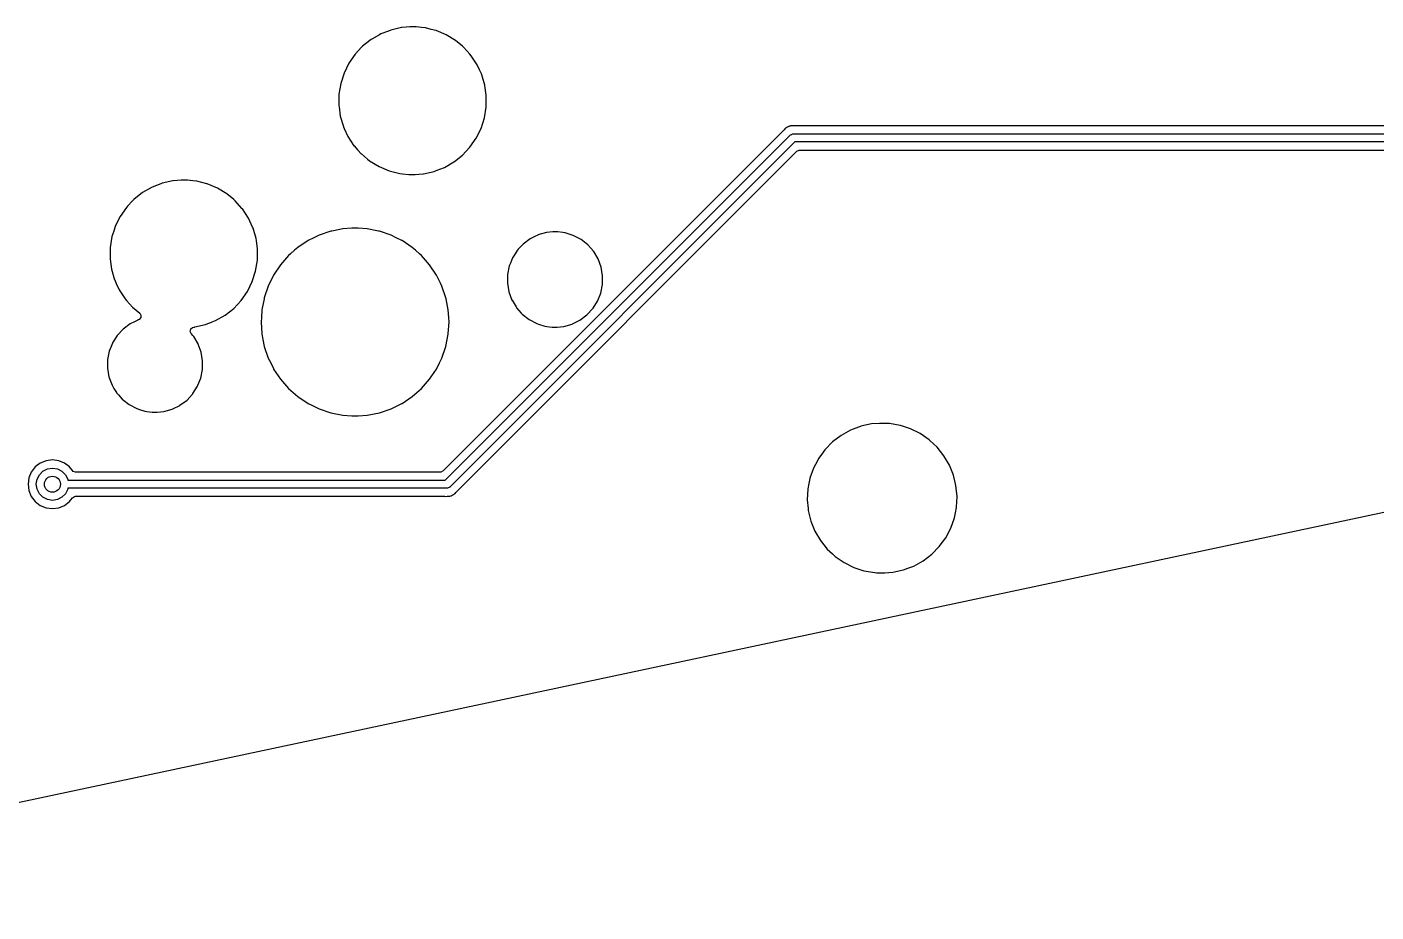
# Model space of a CAD drawing. Extents: x 0.6 to 14.8, y -5.2 to -0.6.
# Drawn here: x 9.2 to 10.52, y -5.208 to -4.342 of the extents above; entities that cross this region are included whole.
import ezdxf

# ---------------------------------------------------------------- set-up
doc = ezdxf.new("R2010")
doc.units = 0
doc.header["$MEASUREMENT"] = 0
doc.layers.add('BLACK', color=7, linetype='CONTINUOUS')

msp = doc.modelspace()

# ---------------------------------------------------------------- linework, layer by layer
at = {"layer": 'BLACK', "linetype": 'CONTINUOUS'}
for p, q in [((9.53671, -4.35452), (9.53546, -4.35551)), ((9.53682, -4.35443), (9.53671, -4.35452)), ((9.53671, -4.35452), (9.53671, -4.35452)), ((9.53745, -4.35407), (9.53682, -4.35443)), ((9.54476, -4.3499), (9.53745, -4.35407)), ((9.54612, -4.34912), (9.54476, -4.3499)), ((9.55355, -4.34623), (9.54612, -4.34912)), ((9.55597, -4.34529), (9.55355, -4.34623)), ((9.55611, -4.34524), (9.55597, -4.34529)), ((9.55597, -4.34529), (9.55597, -4.34529)), ((9.56655, -4.34287), (9.55611, -4.34524)), ((9.5667, -4.34286), (9.56655, -4.34287)), ((9.57095, -4.34255), (9.5667, -4.34286)), ((9.5667, -4.34286), (9.5667, -4.34286)), ((9.57452, -4.34228), (9.57095, -4.34255)), ((9.58089, -4.34228), (9.57452, -4.34228)), ((9.58604, -4.3428), (9.58089, -4.34228)), ((9.58964, -4.34316), (9.58604, -4.3428)), ((9.58978, -4.34318), (9.58964, -4.34316)), ((9.58964, -4.34316), (9.58964, -4.34316)), ((9.58993, -4.34321), (9.58978, -4.34318)), ((9.5956, -4.34465), (9.58993, -4.34321)), ((9.58993, -4.34321), (9.58993, -4.34321)), ((9.59993, -4.34575), (9.5956, -4.34465)), ((9.60017, -4.34581), (9.59993, -4.34575)), ((9.61005, -4.34996), (9.60017, -4.34581)), ((9.6192, -4.35551), (9.61005, -4.34996)), ((9.52709, -4.36247), (9.52136, -4.36856)), ((9.52841, -4.36107), (9.52709, -4.36247)), ((9.53546, -4.35551), (9.52841, -4.36107)), ((9.61931, -4.35561), (9.6192, -4.35551)), ((9.62601, -4.36117), (9.61931, -4.35561)), ((9.62744, -4.36236), (9.62601, -4.36117)), ((9.62753, -4.36247), (9.62744, -4.36236)), ((9.63335, -4.36899), (9.62753, -4.36247)), ((9.62753, -4.36247), (9.62753, -4.36247)), ((9.51497, -4.37767), (9.51023, -4.38728)), ((9.52107, -4.36887), (9.51497, -4.37767)), ((9.52136, -4.36856), (9.52107, -4.36887)), ((9.63457, -4.37035), (9.63335, -4.36899)), ((9.64044, -4.37931), (9.63457, -4.37035)), ((9.64262, -4.38403), (9.64044, -4.37931)), ((9.51023, -4.38728), (9.50696, -4.39748)), ((9.64452, -4.38815), (9.64262, -4.38403)), ((9.64493, -4.38904), (9.64452, -4.38815)), ((9.64793, -4.39932), (9.64493, -4.38904)), ((9.50696, -4.39748), (9.50524, -4.40805)), ((9.64794, -4.39947), (9.64793, -4.39932)), ((9.64925, -4.40909), (9.64794, -4.39947)), ((9.50524, -4.40805), (9.5051, -4.41876)), ((9.5051, -4.41876), (9.50512, -4.4189)), ((9.50512, -4.4189), (9.50534, -4.4205)), ((9.50512, -4.4189), (9.50512, -4.4189)), ((9.50534, -4.4205), (9.50655, -4.42937)), ((9.64923, -4.42065), (9.64937, -4.40994)), ((9.64937, -4.40994), (9.64925, -4.40909)), ((9.50655, -4.42937), (9.50954, -4.43966)), ((9.64424, -4.44142), (9.64751, -4.43122)), ((9.64751, -4.43122), (9.64923, -4.42065)), ((9.50954, -4.43966), (9.5096, -4.43979)), ((9.5096, -4.43979), (9.5096, -4.43979)), ((9.5096, -4.43979), (9.51048, -4.44168)), ((9.51048, -4.44168), (9.51403, -4.44939)), ((9.94025, -4.44318), (9.60704, -4.7764)), ((9.6395, -4.45103), (9.64424, -4.44142)), ((9.9406, -4.44279), (9.94025, -4.44318)), ((9.94129, -4.44187), (9.9406, -4.44279)), ((9.94161, -4.44168), (9.94129, -4.44187)), ((9.94232, -4.44112), (9.94161, -4.44168)), ((9.94249, -4.44094), (9.94232, -4.44112)), ((9.94268, -4.44079), (9.94249, -4.44094)), ((9.94294, -4.44068), (9.94268, -4.44079)), ((9.94365, -4.44037), (9.94294, -4.44068)), ((9.94294, -4.44068), (9.94294, -4.44068)), ((9.94415, -4.44011), (9.94365, -4.44037)), ((9.94474, -4.43975), (9.94415, -4.44011)), ((9.94505, -4.43956), (9.94474, -4.43975)), ((9.94474, -4.43975), (9.94474, -4.43975)), ((9.94549, -4.43948), (9.94505, -4.43956)), ((9.94632, -4.43923), (9.94549, -4.43948)), ((9.9464, -4.43919), (9.94632, -4.43923)), ((9.94673, -4.43905), (9.9464, -4.43919)), ((9.9464, -4.43919), (9.9464, -4.43919)), ((9.94709, -4.43903), (9.94673, -4.43905)), ((9.94727, -4.43903), (9.94709, -4.43903)), ((9.9479, -4.439), (9.94727, -4.43903)), ((9.9481, -4.43899), (9.9479, -4.439)), ((9.94794, -4.44732), (9.94876, -4.4469)), ((9.94828, -4.43896), (9.9481, -4.43899)), ((9.94904, -4.43896), (9.94828, -4.43896)), ((9.94876, -4.4469), (9.94908, -4.44695)), ((9.94919, -4.43895), (9.94904, -4.43896)), ((9.94908, -4.44695), (9.94938, -4.44685)), ((9.95114, -4.43888), (9.94919, -4.43895)), ((9.94938, -4.44685), (10.7689, -4.44685)), ((9.95132, -4.43894), (9.95114, -4.43888)), ((9.95149, -4.43896), (9.95132, -4.43894)), ((10.0011, -4.43896), (9.95149, -4.43896)), ((10.7614, -4.43896), (10.0011, -4.43896)), ((9.51403, -4.44939), (9.5199, -4.45834)), ((9.5199, -4.45834), (9.52, -4.45845)), ((9.52, -4.45845), (9.52, -4.45845)), ((9.52, -4.45845), (9.52375, -4.46266)), ((9.60917, -4.78543), (9.94659, -4.448)), ((9.95101, -4.45472), (9.61358, -4.79215)), ((9.62934, -4.46414), (9.6333, -4.45993)), ((9.6333, -4.45993), (9.6334, -4.45983)), ((9.6333, -4.45993), (9.6333, -4.45993)), ((9.6334, -4.45983), (9.6395, -4.45103)), ((9.94659, -4.448), (9.94688, -4.44786)), ((9.94688, -4.44786), (9.94706, -4.4476)), ((9.94706, -4.4476), (9.94794, -4.44732)), ((10.7689, -4.45472), (9.95101, -4.45472)), ((9.52375, -4.46266), (9.52703, -4.46633)), ((9.52703, -4.46633), (9.52714, -4.46643)), ((9.52714, -4.46643), (9.52714, -4.46643)), ((9.52714, -4.46643), (9.53329, -4.47154)), ((9.53329, -4.47154), (9.53527, -4.47318)), ((9.53527, -4.47318), (9.54443, -4.47874)), ((9.61821, -4.47382), (9.62595, -4.46772)), ((9.61992, -4.79697), (9.95314, -4.46376)), ((9.62595, -4.46772), (9.62606, -4.46763)), ((9.62606, -4.46763), (9.62934, -4.46414)), ((9.95314, -4.46376), (9.95528, -4.46267)), ((9.95528, -4.46267), (9.95589, -4.46262)), ((9.95589, -4.46262), (10.3203, -4.46262)), ((10.3203, -4.46262), (10.7614, -4.46262)), ((9.54443, -4.47874), (9.5543, -4.48288)), ((9.5543, -4.48288), (9.56469, -4.48552)), ((9.56469, -4.48552), (9.56483, -4.48553)), ((9.56483, -4.48553), (9.56483, -4.48553)), ((9.56483, -4.48553), (9.56739, -4.48579)), ((9.56739, -4.48579), (9.57358, -4.48642)), ((9.57358, -4.48642), (9.57995, -4.48642)), ((9.57995, -4.48642), (9.58353, -4.48615)), ((9.58353, -4.48615), (9.58777, -4.48583)), ((9.58777, -4.48583), (9.58792, -4.48582)), ((9.58777, -4.48583), (9.58777, -4.48583)), ((9.58792, -4.48582), (9.59836, -4.48346)), ((9.59836, -4.48346), (9.59976, -4.48292)), ((9.59976, -4.48292), (9.60124, -4.48234)), ((9.60124, -4.48234), (9.60835, -4.47958)), ((9.60835, -4.47958), (9.61765, -4.47426)), ((9.61765, -4.47426), (9.61821, -4.47382)), ((9.32238, -4.49891), (9.31308, -4.50423)), ((9.33088, -4.49561), (9.32238, -4.49891)), ((9.33223, -4.49508), (9.33088, -4.49561)), ((9.33236, -4.49503), (9.33223, -4.49508)), ((9.33223, -4.49508), (9.33223, -4.49508)), ((9.34281, -4.49267), (9.33236, -4.49503)), ((9.34295, -4.49266), (9.34281, -4.49267)), ((9.3472, -4.49234), (9.34295, -4.49266)), ((9.34295, -4.49266), (9.34295, -4.49266)), ((9.35077, -4.49207), (9.3472, -4.49234)), ((9.35714, -4.49207), (9.35077, -4.49207)), ((9.36229, -4.49259), (9.35714, -4.49207)), ((9.3659, -4.49296), (9.36229, -4.49259)), ((9.36604, -4.49297), (9.3659, -4.49296)), ((9.3659, -4.49296), (9.3659, -4.49296)), ((9.36618, -4.49301), (9.36604, -4.49297)), ((9.37617, -4.49554), (9.36618, -4.49301)), ((9.36618, -4.49301), (9.36618, -4.49301)), ((9.37642, -4.49561), (9.37617, -4.49554)), ((9.3863, -4.49975), (9.37642, -4.49561)), ((9.30334, -4.51226), (9.2985, -4.51741)), ((9.30467, -4.51086), (9.30334, -4.51226)), ((9.31308, -4.50423), (9.30467, -4.51086)), ((9.39546, -4.50531), (9.3863, -4.49975)), ((9.39557, -4.5054), (9.39546, -4.50531)), ((9.40226, -4.51096), (9.39557, -4.5054)), ((9.40369, -4.51216), (9.40226, -4.51096)), ((9.40379, -4.51226), (9.40369, -4.51216)), ((9.41036, -4.51963), (9.40379, -4.51226)), ((9.40379, -4.51226), (9.40379, -4.51226)), ((9.29733, -4.51866), (9.29122, -4.52746)), ((9.2985, -4.51741), (9.29733, -4.51866)), ((9.41082, -4.52015), (9.41036, -4.51963)), ((9.4167, -4.5291), (9.41082, -4.52015)), ((9.28644, -4.53721), (9.28492, -4.54195)), ((9.28648, -4.53707), (9.28644, -4.53721)), ((9.29122, -4.52746), (9.28648, -4.53707)), ((9.41676, -4.52924), (9.4167, -4.5291)), ((9.42082, -4.53804), (9.41676, -4.52924)), ((9.42118, -4.53883), (9.42082, -4.53804)), ((9.42418, -4.54912), (9.42118, -4.53883)), ((9.51794, -4.53902), (9.50913, -4.5396)), ((9.518, -4.53902), (9.51794, -4.53902)), ((9.51794, -4.53902), (9.51794, -4.53902)), ((9.52401, -4.53902), (9.518, -4.53902)), ((9.52407, -4.53902), (9.52401, -4.53902)), ((9.53288, -4.5396), (9.52407, -4.53902)), ((9.52407, -4.53902), (9.52407, -4.53902)), ((9.28322, -4.54727), (9.2815, -4.55784)), ((9.28492, -4.54195), (9.28322, -4.54727)), ((9.42446, -4.55114), (9.42418, -4.54912)), ((9.42554, -4.55911), (9.42446, -4.55114)), ((9.47503, -4.55114), (9.46503, -4.55782)), ((9.47514, -4.55108), (9.47503, -4.55114)), ((9.48078, -4.5483), (9.47514, -4.55108)), ((9.47514, -4.55108), (9.47514, -4.55108)), ((9.48582, -4.54582), (9.48078, -4.5483)), ((9.49721, -4.54195), (9.48582, -4.54582)), ((9.49815, -4.54177), (9.49721, -4.54195)), ((9.49976, -4.54144), (9.49815, -4.54177)), ((9.509, -4.53961), (9.49976, -4.54144)), ((9.50913, -4.5396), (9.509, -4.53961)), ((9.50913, -4.5396), (9.50913, -4.5396)), ((9.533, -4.53961), (9.53288, -4.5396)), ((9.53288, -4.5396), (9.53288, -4.5396)), ((9.54224, -4.54144), (9.533, -4.53961)), ((9.54386, -4.54177), (9.54224, -4.54144)), ((9.5448, -4.54195), (9.54386, -4.54177)), ((9.55619, -4.54582), (9.5448, -4.54195)), ((9.56122, -4.5483), (9.55619, -4.54582)), ((9.56686, -4.55108), (9.56122, -4.5483)), ((9.56698, -4.55114), (9.56686, -4.55108)), ((9.56686, -4.55108), (9.56686, -4.55108)), ((9.57698, -4.55782), (9.56698, -4.55114)), ((9.69224, -4.54939), (9.6854, -4.5545)), ((9.69682, -4.54713), (9.69224, -4.54939)), ((9.69975, -4.54569), (9.69682, -4.54713)), ((9.69991, -4.54561), (9.69975, -4.54569)), ((9.69975, -4.54569), (9.69975, -4.54569)), ((9.70813, -4.54329), (9.69991, -4.54561)), ((9.71447, -4.54271), (9.70813, -4.54329)), ((9.7194, -4.54271), (9.71447, -4.54271)), ((9.72418, -4.54328), (9.7194, -4.54271)), ((9.72616, -4.54351), (9.72418, -4.54328)), ((9.72634, -4.54353), (9.72616, -4.54351)), ((9.72616, -4.54351), (9.72616, -4.54351)), ((9.72651, -4.54358), (9.72634, -4.54353)), ((9.73126, -4.54506), (9.72651, -4.54358)), ((9.72651, -4.54358), (9.72651, -4.54358)), ((9.73449, -4.54606), (9.73126, -4.54506)), ((9.74205, -4.55004), (9.73449, -4.54606)), ((9.74876, -4.55533), (9.74205, -4.55004)), ((11.7166, -4.56412), (8.68908, -5.20765)), ((9.2815, -4.55784), (9.28136, -4.56855)), ((9.42548, -4.57044), (9.42562, -4.55973)), ((9.42562, -4.55973), (9.42554, -4.55911)), ((9.45786, -4.56411), (9.45599, -4.56575)), ((9.46181, -4.56064), (9.45786, -4.56411)), ((9.46503, -4.55782), (9.46181, -4.56064)), ((9.58019, -4.56064), (9.57698, -4.55782)), ((9.58415, -4.56411), (9.58019, -4.56064)), ((9.58602, -4.56575), (9.58415, -4.56411)), ((9.67749, -4.56412), (9.67504, -4.568)), ((9.67951, -4.56092), (9.67749, -4.56412)), ((9.6796, -4.56077), (9.67951, -4.56092)), ((9.67951, -4.56092), (9.67951, -4.56092)), ((9.6807, -4.55959), (9.6796, -4.56077)), ((9.68528, -4.55463), (9.6807, -4.55959)), ((9.6854, -4.5545), (9.68528, -4.55463)), ((9.74888, -4.55546), (9.74876, -4.55533)), ((9.75411, -4.56143), (9.74888, -4.55546)), ((9.75439, -4.56175), (9.75411, -4.56143)), ((9.75449, -4.56191), (9.75439, -4.56175)), ((9.75867, -4.56894), (9.75449, -4.56191)), ((9.75449, -4.56191), (9.75449, -4.56191)), ((9.28136, -4.56855), (9.28138, -4.5687)), ((9.28138, -4.5687), (9.28138, -4.5687)), ((9.28138, -4.5687), (9.28145, -4.56926)), ((9.28145, -4.56926), (9.2828, -4.57917)), ((9.42376, -4.58101), (9.42548, -4.57044)), ((9.44806, -4.57479), (9.44137, -4.58479)), ((9.45599, -4.56575), (9.44806, -4.57479)), ((9.59395, -4.57479), (9.58602, -4.56575)), ((9.60063, -4.58479), (9.59395, -4.57479)), ((9.67188, -4.57593), (9.67021, -4.58431)), ((9.67295, -4.57324), (9.67188, -4.57593)), ((9.67498, -4.56816), (9.67295, -4.57324)), ((9.67504, -4.568), (9.67498, -4.56816)), ((9.67498, -4.56816), (9.67498, -4.56816)), ((9.75876, -4.56909), (9.75867, -4.56894)), ((9.75867, -4.56894), (9.75867, -4.56894)), ((9.76172, -4.57711), (9.75876, -4.56909)), ((9.76316, -4.58552), (9.76172, -4.57711)), ((9.2828, -4.57917), (9.2858, -4.58945)), ((9.2858, -4.58945), (9.28586, -4.58958)), ((9.28586, -4.58958), (9.28586, -4.58958)), ((9.28586, -4.58958), (9.28745, -4.59303)), ((9.41576, -4.60082), (9.4205, -4.59121)), ((9.4205, -4.59121), (9.42376, -4.58101)), ((9.44093, -4.5857), (9.43605, -4.59558)), ((9.44132, -4.58491), (9.44093, -4.5857)), ((9.44137, -4.58479), (9.44132, -4.58491)), ((9.44132, -4.58491), (9.44132, -4.58491)), ((9.60069, -4.58491), (9.60063, -4.58479)), ((9.60108, -4.5857), (9.60069, -4.58491)), ((9.60069, -4.58491), (9.60069, -4.58491)), ((9.60461, -4.59285), (9.60108, -4.5857)), ((9.67012, -4.59134), (9.6701, -4.59285)), ((9.67019, -4.5857), (9.67012, -4.59134)), ((9.67021, -4.58431), (9.67019, -4.5857)), ((9.76305, -4.59407), (9.76316, -4.58552)), ((9.28745, -4.59303), (9.29028, -4.59918)), ((9.29028, -4.59918), (9.29615, -4.60814)), ((9.40965, -4.60962), (9.41576, -4.60082)), ((9.43605, -4.59558), (9.43219, -4.60697)), ((9.60595, -4.59558), (9.60461, -4.59285)), ((9.60982, -4.60697), (9.60595, -4.59558)), ((9.6701, -4.59285), (9.67155, -4.60127)), ((9.67155, -4.60127), (9.6745, -4.60928)), ((9.75852, -4.60962), (9.76132, -4.60261)), ((9.76132, -4.60261), (9.76139, -4.60244)), ((9.76139, -4.60244), (9.76305, -4.59407)), ((9.29615, -4.60814), (9.29625, -4.60824)), ((9.29625, -4.60824), (9.29625, -4.60824)), ((9.29625, -4.60824), (9.29757, -4.60973)), ((9.29757, -4.60973), (9.30329, -4.61613)), ((9.30329, -4.61613), (9.3034, -4.61622)), ((9.3034, -4.61622), (9.3034, -4.61622)), ((9.3034, -4.61622), (9.31031, -4.62196)), ((9.3939, -4.62406), (9.40231, -4.61742)), ((9.40231, -4.61742), (9.40965, -4.60962)), ((9.43196, -4.60814), (9.42984, -4.61877)), ((9.43216, -4.6071), (9.43196, -4.60814)), ((9.43219, -4.60697), (9.43216, -4.6071)), ((9.43216, -4.6071), (9.43216, -4.6071)), ((9.60984, -4.6071), (9.60982, -4.60697)), ((9.61005, -4.60814), (9.60984, -4.6071)), ((9.60984, -4.6071), (9.60984, -4.6071)), ((9.61217, -4.61877), (9.61005, -4.60814)), ((9.6745, -4.60928), (9.6746, -4.60943)), ((9.6746, -4.60943), (9.6746, -4.60943)), ((9.6746, -4.60943), (9.67851, -4.61602)), ((9.67851, -4.61602), (9.67887, -4.61662)), ((9.67887, -4.61662), (9.67899, -4.61676)), ((9.67899, -4.61676), (9.67899, -4.61676)), ((9.67899, -4.61676), (9.68356, -4.62196)), ((9.74786, -4.62387), (9.75366, -4.6176)), ((9.75366, -4.6176), (9.75384, -4.61732)), ((9.75384, -4.61732), (9.75813, -4.61053)), ((9.75813, -4.61053), (9.75822, -4.61038)), ((9.75822, -4.61038), (9.75852, -4.60962)), ((9.30514, -4.6305), (9.30099, -4.63255)), ((9.30849, -4.62886), (9.30514, -4.6305)), ((9.30865, -4.62878), (9.30849, -4.62886)), ((9.30849, -4.62886), (9.30849, -4.62886)), ((9.30887, -4.62871), (9.30865, -4.62878)), ((9.30896, -4.62867), (9.30887, -4.62871)), ((9.30899, -4.62866), (9.30896, -4.62867)), ((9.30989, -4.62826), (9.30898, -4.62866)), ((9.30898, -4.62866), (9.30899, -4.62866)), ((9.31143, -4.62641), (9.30989, -4.62826)), ((9.31031, -4.62196), (9.31159, -4.624)), ((9.31159, -4.624), (9.31143, -4.62641)), ((9.37691, -4.63236), (9.381, -4.63077)), ((9.381, -4.63077), (9.38133, -4.63064)), ((9.38133, -4.63064), (9.3846, -4.62937)), ((9.3846, -4.62937), (9.3939, -4.62406)), ((9.42934, -4.62641), (9.42905, -4.63077)), ((9.42905, -4.63077), (9.42906, -4.6309)), ((9.42906, -4.6309), (9.4298, -4.64214)), ((9.42983, -4.61889), (9.42934, -4.62641)), ((9.42984, -4.61877), (9.42983, -4.61889)), ((9.42983, -4.61889), (9.42983, -4.61889)), ((9.61217, -4.61889), (9.61217, -4.61877)), ((9.61267, -4.62641), (9.61217, -4.61889)), ((9.61217, -4.61889), (9.61217, -4.61889)), ((9.61221, -4.64214), (9.61294, -4.6309)), ((9.61295, -4.63077), (9.61267, -4.62641)), ((9.61294, -4.6309), (9.61295, -4.63077)), ((9.68356, -4.62196), (9.6845, -4.62304)), ((9.6845, -4.62304), (9.69121, -4.62833)), ((9.69121, -4.62833), (9.69877, -4.63231)), ((9.73356, -4.63266), (9.73766, -4.63064)), ((9.73766, -4.63064), (9.74102, -4.62898)), ((9.74102, -4.62898), (9.74786, -4.62387)), ((9.28834, -4.64394), (9.28379, -4.65116)), ((9.29414, -4.63766), (9.28834, -4.64394)), ((9.30099, -4.63255), (9.29414, -4.63766)), ((9.35975, -4.63992), (9.36028, -4.63757)), ((9.3607, -4.64214), (9.35975, -4.63992)), ((9.36028, -4.63757), (9.36209, -4.63598)), ((9.36228, -4.64394), (9.3607, -4.64214)), ((9.36209, -4.63598), (9.36334, -4.63568)), ((9.36313, -4.64492), (9.36228, -4.64394)), ((9.36334, -4.63568), (9.36403, -4.63563)), ((9.36403, -4.63563), (9.36417, -4.63562)), ((9.36403, -4.63563), (9.36403, -4.63563)), ((9.36417, -4.63562), (9.37462, -4.63325)), ((9.37462, -4.63325), (9.37691, -4.63236)), ((9.4298, -4.64214), (9.42984, -4.64277)), ((9.42984, -4.64277), (9.43219, -4.65457)), ((9.60982, -4.65457), (9.61217, -4.64277)), ((9.61217, -4.64277), (9.61221, -4.64214)), ((9.69877, -4.63231), (9.70039, -4.63281)), ((9.70039, -4.63281), (9.70676, -4.63479)), ((9.70676, -4.63479), (9.70676, -4.63479)), ((9.70676, -4.63479), (9.70693, -4.63484)), ((9.70693, -4.63484), (9.70711, -4.63486)), ((9.70711, -4.63486), (9.70711, -4.63486)), ((9.70711, -4.63486), (9.70853, -4.63503)), ((9.70853, -4.63503), (9.71386, -4.63566)), ((9.71386, -4.63566), (9.7188, -4.63566)), ((9.7188, -4.63566), (9.72514, -4.63508)), ((9.72514, -4.63508), (9.73336, -4.63276)), ((9.73336, -4.63276), (9.73356, -4.63266)), ((9.28243, -4.65457), (9.28062, -4.6591)), ((9.28372, -4.65133), (9.28243, -4.65457)), ((9.28379, -4.65116), (9.28372, -4.65133)), ((9.28372, -4.65133), (9.28372, -4.65133)), ((9.36323, -4.64507), (9.36313, -4.64492)), ((9.36741, -4.6521), (9.36323, -4.64507)), ((9.36323, -4.64507), (9.36323, -4.64507)), ((9.3675, -4.65226), (9.36741, -4.6521)), ((9.36741, -4.6521), (9.36741, -4.6521)), ((9.37046, -4.66027), (9.3675, -4.65226)), ((9.43219, -4.65457), (9.43605, -4.66596)), ((9.60595, -4.66596), (9.60982, -4.65457)), ((9.27891, -4.67081), (9.27887, -4.67389)), ((9.27895, -4.66747), (9.27891, -4.67081)), ((9.28062, -4.6591), (9.27895, -4.66747)), ((9.37191, -4.66869), (9.37046, -4.66027)), ((9.37179, -4.67723), (9.37188, -4.67088)), ((9.37188, -4.67088), (9.3719, -4.66887)), ((9.3719, -4.66887), (9.37191, -4.66869)), ((9.3719, -4.66887), (9.3719, -4.66887)), ((9.43605, -4.66596), (9.43845, -4.67081)), ((9.43845, -4.67081), (9.4411, -4.67619)), ((9.60091, -4.67619), (9.60356, -4.67081)), ((9.60356, -4.67081), (9.60595, -4.66596)), ((9.27887, -4.67389), (9.27884, -4.67601)), ((9.27884, -4.67601), (9.28029, -4.68443)), ((9.28029, -4.68443), (9.28325, -4.69245)), ((9.37013, -4.68561), (9.37179, -4.67723)), ((9.4411, -4.67619), (9.44137, -4.67674)), ((9.44137, -4.67674), (9.44806, -4.68674)), ((9.59395, -4.68674), (9.60063, -4.67674)), ((9.60063, -4.67674), (9.60091, -4.67619)), ((9.28325, -4.69245), (9.28334, -4.6926)), ((9.28334, -4.6926), (9.28334, -4.6926)), ((9.28334, -4.6926), (9.28518, -4.69569)), ((9.28518, -4.69569), (9.28761, -4.69979)), ((9.3624, -4.70077), (9.36696, -4.69354)), ((9.36696, -4.69354), (9.36734, -4.6926)), ((9.36734, -4.6926), (9.37006, -4.68577)), ((9.37006, -4.68577), (9.37013, -4.68561)), ((9.44806, -4.68674), (9.45599, -4.69579)), ((9.45599, -4.69579), (9.46503, -4.70372)), ((9.57698, -4.70372), (9.58602, -4.69579)), ((9.58602, -4.69579), (9.59395, -4.68674)), ((9.28761, -4.69979), (9.28773, -4.69992)), ((9.28773, -4.69992), (9.28773, -4.69992)), ((9.28773, -4.69992), (9.28957, -4.70202)), ((9.28957, -4.70202), (9.29324, -4.70621)), ((9.29324, -4.70621), (9.29995, -4.7115)), ((9.34976, -4.71215), (9.35661, -4.70704)), ((9.35661, -4.70704), (9.36168, -4.70155)), ((9.36168, -4.70155), (9.36228, -4.7009)), ((9.36228, -4.7009), (9.3624, -4.70077)), ((9.36228, -4.7009), (9.36228, -4.7009)), ((9.46503, -4.70372), (9.47503, -4.7104)), ((9.47503, -4.7104), (9.47514, -4.71046)), ((9.47514, -4.71046), (9.47514, -4.71046)), ((9.47514, -4.71046), (9.47858, -4.71215)), ((9.56343, -4.71215), (9.56686, -4.71046)), ((9.56686, -4.71046), (9.56698, -4.7104)), ((9.56686, -4.71046), (9.56686, -4.71046)), ((9.56698, -4.7104), (9.57698, -4.70372)), ((9.29995, -4.7115), (9.30751, -4.71547)), ((9.30751, -4.71547), (9.31007, -4.71627)), ((9.31007, -4.71627), (9.3155, -4.71795)), ((9.3155, -4.71795), (9.3155, -4.71795)), ((9.3155, -4.71795), (9.31567, -4.71801)), ((9.31567, -4.71801), (9.31585, -4.71803)), ((9.31585, -4.71803), (9.31585, -4.71803)), ((9.31585, -4.71803), (9.31727, -4.7182)), ((9.31727, -4.7182), (9.3226, -4.71883)), ((9.3226, -4.71883), (9.32754, -4.71883)), ((9.32754, -4.71883), (9.33388, -4.71825)), ((9.33388, -4.71825), (9.3421, -4.71593)), ((9.3421, -4.71593), (9.34291, -4.71553)), ((9.34291, -4.71553), (9.3496, -4.71223)), ((9.3496, -4.71223), (9.34976, -4.71215)), ((9.3496, -4.71223), (9.3496, -4.71223)), ((9.47858, -4.71215), (9.48582, -4.71572)), ((9.48582, -4.71572), (9.49721, -4.71958)), ((9.49721, -4.71958), (9.509, -4.72193)), ((9.509, -4.72193), (9.50913, -4.72194)), ((9.50913, -4.72194), (9.50913, -4.72194)), ((9.50913, -4.72194), (9.51794, -4.72252)), ((9.51794, -4.72252), (9.51794, -4.72252)), ((9.51794, -4.72252), (9.518, -4.72252)), ((9.518, -4.72252), (9.52401, -4.72252)), ((9.52401, -4.72252), (9.52407, -4.72252)), ((9.52407, -4.72252), (9.53288, -4.72194)), ((9.52407, -4.72252), (9.52407, -4.72252)), ((9.53288, -4.72194), (9.533, -4.72193)), ((9.53288, -4.72194), (9.53288, -4.72194)), ((9.533, -4.72193), (9.5448, -4.71958)), ((9.5448, -4.71958), (9.55619, -4.71572)), ((9.55619, -4.71572), (9.56343, -4.71215)), ((10.0057, -4.73649), (9.99646, -4.74164)), ((10.0133, -4.73362), (10.0057, -4.73649)), ((10.0155, -4.73279), (10.0133, -4.73362)), ((10.0156, -4.73274), (10.0155, -4.73279)), ((10.0155, -4.73279), (10.0155, -4.73279)), ((10.026, -4.73045), (10.0156, -4.73274)), ((10.0339, -4.72988), (10.026, -4.73045)), ((10.0405, -4.72988), (10.0339, -4.72988)), ((10.0419, -4.72995), (10.0405, -4.72988)), ((10.0405, -4.72988), (10.0405, -4.72988)), ((10.0405, -4.72988), (10.0405, -4.72988)), ((10.0438, -4.73005), (10.0419, -4.72995)), ((10.0543, -4.73186), (10.0438, -4.73005)), ((10.0544, -4.7319), (10.0543, -4.73186)), ((10.0642, -4.73512), (10.0544, -4.7319)), ((10.0544, -4.7319), (10.0544, -4.7319)), ((10.0644, -4.73516), (10.0642, -4.73512)), ((10.0739, -4.73988), (10.0644, -4.73516)), ((9.98803, -4.74807), (9.98062, -4.75565)), ((9.99646, -4.74164), (9.98803, -4.74807)), ((10.0826, -4.74593), (10.0739, -4.73988)), ((10.0827, -4.74602), (10.0826, -4.74593)), ((10.0833, -4.74659), (10.0827, -4.74602)), ((10.0827, -4.74602), (10.0827, -4.74602)), ((10.0903, -4.75316), (10.0833, -4.74659)), ((9.97649, -4.76133), (9.97438, -4.76422)), ((9.98054, -4.75577), (9.97649, -4.76133)), ((9.98062, -4.75565), (9.98054, -4.75577)), ((9.98054, -4.75577), (9.98054, -4.75577)), ((10.0969, -4.76144), (10.0903, -4.75316)), ((10.1023, -4.77059), (10.0969, -4.76144)), ((9.20811, -4.77251), (9.20432, -4.77745)), ((9.21305, -4.76872), (9.20811, -4.77251)), ((9.21223, -4.78011), (9.21571, -4.77663)), ((9.2188, -4.76634), (9.21305, -4.76872)), ((9.21571, -4.77663), (9.2201, -4.77439)), ((9.22497, -4.76552), (9.2188, -4.76634)), ((9.2201, -4.77439), (9.22497, -4.77362)), ((9.23114, -4.76634), (9.22497, -4.76552)), ((9.22497, -4.77362), (9.22984, -4.77439)), ((9.22984, -4.77439), (9.23423, -4.77663)), ((9.23689, -4.76872), (9.23114, -4.76634)), ((9.23423, -4.77663), (9.23771, -4.78011)), ((9.24183, -4.77251), (9.23689, -4.76872)), ((9.24452, -4.77601), (9.24183, -4.77251)), ((9.24532, -4.7768), (9.24452, -4.77601)), ((9.24761, -4.77754), (9.24532, -4.7768)), ((9.60704, -4.7764), (9.60489, -4.77749)), ((9.96945, -4.77361), (9.96592, -4.7836)), ((9.97327, -4.76634), (9.96945, -4.77361)), ((9.97432, -4.76435), (9.97327, -4.76634)), ((9.97438, -4.76422), (9.97432, -4.76435)), ((9.97432, -4.76435), (9.97432, -4.76435)), ((10.1063, -4.78042), (10.1023, -4.77059)), ((9.20194, -4.7832), (9.20112, -4.78937)), ((9.20112, -4.78937), (9.20194, -4.79554)), ((9.20432, -4.77745), (9.20194, -4.7832)), ((9.20922, -4.78937), (9.20999, -4.7845)), ((9.20999, -4.79424), (9.20922, -4.78937)), ((9.20999, -4.7845), (9.21223, -4.78011)), ((9.23771, -4.78011), (9.23995, -4.7845)), ((9.23995, -4.7845), (9.24009, -4.78543)), ((9.24009, -4.78543), (9.60917, -4.78543)), ((9.44294, -4.77754), (9.24761, -4.77754)), ((9.60428, -4.77754), (9.44294, -4.77754)), ((9.60489, -4.77749), (9.60428, -4.77754)), ((9.96489, -4.78881), (9.96387, -4.794)), ((9.96589, -4.78374), (9.96489, -4.78881)), ((9.96592, -4.7836), (9.96589, -4.78374)), ((10.1088, -4.79071), (10.1063, -4.78042)), ((9.20194, -4.79554), (9.20432, -4.80129)), ((9.20432, -4.80129), (9.20811, -4.80623)), ((9.21223, -4.79863), (9.20999, -4.79424)), ((9.21571, -4.80211), (9.21223, -4.79863)), ((9.2201, -4.80435), (9.21571, -4.80211)), ((9.23423, -4.80211), (9.22984, -4.80435)), ((9.23771, -4.79863), (9.23423, -4.80211)), ((9.23995, -4.79424), (9.23771, -4.79863)), ((9.24009, -4.79331), (9.23995, -4.79424)), ((9.6108, -4.79331), (9.24009, -4.79331)), ((9.24309, -4.80459), (9.24452, -4.80273)), ((9.24452, -4.80273), (9.24651, -4.80136)), ((9.24651, -4.80136), (9.24761, -4.8012)), ((9.24761, -4.8012), (9.58655, -4.8012)), ((9.58655, -4.8012), (9.60869, -4.8012)), ((9.60869, -4.8012), (9.60885, -4.80121)), ((9.60885, -4.80121), (9.60904, -4.80128)), ((9.60904, -4.80128), (9.61098, -4.8012)), ((9.6111, -4.79321), (9.6108, -4.79331)), ((9.61098, -4.8012), (9.61113, -4.8012)), ((9.61141, -4.79326), (9.6111, -4.79321)), ((9.61113, -4.8012), (9.6119, -4.8012)), ((9.61223, -4.79284), (9.61141, -4.79326)), ((9.6119, -4.8012), (9.61207, -4.80117)), ((9.61207, -4.80117), (9.61228, -4.80116)), ((9.61311, -4.79256), (9.61223, -4.79284)), ((9.61228, -4.80116), (9.61291, -4.80113)), ((9.61291, -4.80113), (9.61308, -4.80112)), ((9.61308, -4.80112), (9.61344, -4.80111)), ((9.6133, -4.7923), (9.61311, -4.79256)), ((9.61358, -4.79215), (9.6133, -4.7923)), ((9.61344, -4.80111), (9.61377, -4.80097)), ((9.61377, -4.80097), (9.61386, -4.80093)), ((9.61377, -4.80097), (9.61377, -4.80097)), ((9.61386, -4.80093), (9.61468, -4.80068)), ((9.61468, -4.80068), (9.61513, -4.8006)), ((9.61513, -4.8006), (9.61602, -4.80005)), ((9.61602, -4.80005), (9.61653, -4.79979)), ((9.61653, -4.79979), (9.61724, -4.79948)), ((9.61724, -4.79948), (9.61749, -4.79937)), ((9.61724, -4.79948), (9.61724, -4.79948)), ((9.61749, -4.79937), (9.61768, -4.79921)), ((9.61768, -4.79921), (9.61786, -4.79904)), ((9.61786, -4.79904), (9.61857, -4.79848)), ((9.61857, -4.79848), (9.61888, -4.79829)), ((9.61888, -4.79829), (9.61958, -4.79737)), ((9.61958, -4.79737), (9.61992, -4.79697)), ((9.96387, -4.794), (9.96334, -4.80459)), ((10.1088, -4.79086), (10.1088, -4.79071)), ((10.1098, -4.80113), (10.1088, -4.79086)), ((10.1088, -4.79086), (10.1088, -4.79086)), ((10.1093, -4.81186), (10.1098, -4.80127)), ((10.1098, -4.80127), (10.1098, -4.80113)), ((10.1098, -4.80113), (10.1098, -4.80113)), ((9.20811, -4.80623), (9.21305, -4.81002)), ((9.21305, -4.81002), (9.2188, -4.8124)), ((9.2188, -4.8124), (9.22497, -4.81322)), ((9.22497, -4.80512), (9.2201, -4.80435)), ((9.22984, -4.80435), (9.22497, -4.80512)), ((9.22497, -4.81322), (9.23114, -4.8124)), ((9.23114, -4.8124), (9.23689, -4.81002)), ((9.23689, -4.81002), (9.24183, -4.80623)), ((9.24183, -4.80623), (9.24309, -4.80459)), ((9.96334, -4.80459), (9.96335, -4.80473)), ((9.96335, -4.80473), (9.96416, -4.81322)), ((9.96335, -4.80473), (9.96335, -4.80473)), ((9.96416, -4.81322), (9.96435, -4.81515)), ((9.96435, -4.81515), (9.96687, -4.82544)), ((10.1082, -4.81727), (10.1092, -4.81199)), ((10.1092, -4.81199), (10.1093, -4.81186)), ((10.1092, -4.81199), (10.1092, -4.81199)), ((9.96687, -4.82544), (9.97085, -4.83527)), ((10.1037, -4.83225), (10.1072, -4.82226)), ((10.1072, -4.82226), (10.1082, -4.81727)), ((9.97085, -4.83527), (9.9762, -4.84442)), ((10.0925, -4.85021), (10.0988, -4.84164)), ((10.0988, -4.84164), (10.1037, -4.83225)), ((9.9762, -4.84442), (9.98282, -4.8527)), ((9.98282, -4.8527), (9.98789, -4.85743)), ((10.0851, -4.85779), (10.0925, -4.85021)), ((9.98789, -4.85743), (9.98942, -4.85886)), ((9.98942, -4.85886), (9.99057, -4.85993)), ((9.99057, -4.85993), (9.99928, -4.86598)), ((9.99928, -4.86598), (10.0088, -4.8707)), ((10.0674, -4.86937), (10.0767, -4.86422)), ((10.0767, -4.86422), (10.0851, -4.85779)), ((10.0088, -4.8707), (10.0089, -4.87074)), ((10.0089, -4.87074), (10.0089, -4.87074)), ((10.0089, -4.87074), (10.0187, -4.87396)), ((10.0187, -4.87396), (10.0187, -4.87396)), ((10.0187, -4.87396), (10.0188, -4.874)), ((10.0188, -4.874), (10.0293, -4.87581)), ((10.0293, -4.87581), (10.0312, -4.87591)), ((10.0312, -4.87591), (10.0326, -4.87598)), ((10.0326, -4.87598), (10.0326, -4.87598)), ((10.0326, -4.87598), (10.0326, -4.87598)), ((10.0326, -4.87598), (10.0393, -4.87598)), ((10.0393, -4.87598), (10.0471, -4.87541)), ((10.0471, -4.87541), (10.0575, -4.87312)), ((10.0575, -4.87312), (10.0576, -4.87307)), ((10.0576, -4.87307), (10.0616, -4.87155)), ((10.0576, -4.87307), (10.0576, -4.87307)), ((10.0616, -4.87155), (10.0674, -4.86937))]:
    msp.add_line(p, q, dxfattribs=at)
at = {"layer": 'BLACK'}
msp.add_circle((9.22497, -4.78937), 0.007874, dxfattribs=at)

doc.saveas('drawing.dxf')
